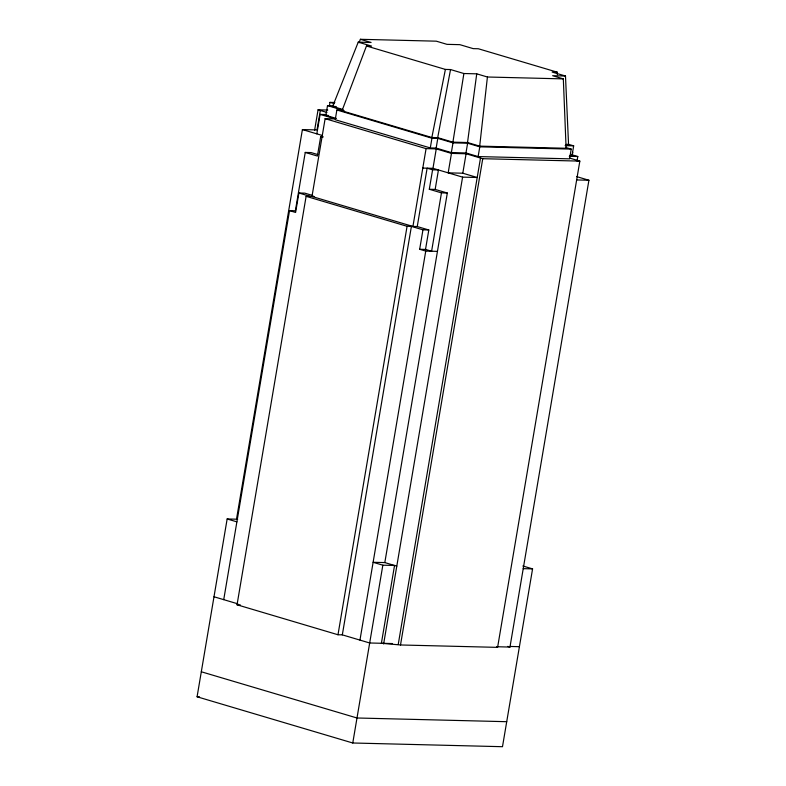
<?xml version="1.0" encoding="UTF-8"?>
<svg xmlns="http://www.w3.org/2000/svg" width="786" height="786" viewBox="0 0 786 786"><rect width="100%" height="100%" fill="white"/><g stroke="black" fill="none" stroke-linecap="round" stroke-linejoin="round"><path stroke-width="1.18" d="M479.686 146.137L487.418 77.008L476.729 73.835L463.887 73.52L450.535 69.551L445.397 69.423L366.463 45.991L341.979 110.826L431.848 137.501L437.694 137.648L452.903 142.158L467.523 142.521L479.686 146.137L566.107 148.269L563.326 78.885L552.646 75.711L565.488 76.026L568.573 145.017L566.136 144.958M467.523 142.521L476.729 73.835M452.903 142.158L463.887 73.52M522.837 565.989L532.574 568.877L502.49 746.7L352.767 742.996L197.08 696.779L227.154 518.966L237.686 519.222M236.606 518.583L302.404 129.572L317.023 129.936L320.315 110.482M223.725 599.649L289.523 210.648L295.369 210.786L305.243 152.435L311.089 152.582L317.721 154.547M312.828 195.547L304.742 193.14L298.896 193.002L295.605 212.446L289.523 210.648M314.587 130.378L318.065 109.814L327.772 110.06M392.352 643.547L369.685 642.987L342.323 634.862L337.99 634.754L237.038 604.778L306.118 196.323L310.45 196.431L298.896 193.002M316.817 133.856L320.099 114.402L326.19 114.55M323.036 136.656L320.698 136.597L317.406 156.05L305.243 152.435M428.812 229.974L422.956 229.826L419.665 249.28L425.521 249.427L428.812 229.974L417.248 226.545L412.925 226.437L311.973 196.471L325.129 118.666L335.308 118.922L320.099 114.402M336.398 118.47L325.876 115.346L327.516 105.619L333.608 105.776M329.432 105.619L329.982 102.377L334.856 102.494M327.516 105.619L342.725 110.138L336.88 109.991L335.229 119.718L430.296 147.935L436.151 148.082L451.351 152.592L465.97 152.956L478.134 156.571L569.565 158.831L571.206 149.104L565.684 147.463M337.99 634.754L407.079 226.289L411.402 226.397L422.956 229.826M342.323 634.862L411.402 226.397M412.925 226.437L426.081 148.633L436.259 148.888L451.469 153.398L466.088 153.761L482.751 158.703L579.842 161.11L497.597 647.369L400.506 644.972L381.387 643.272L394.543 565.468L382.841 565.183L373.114 562.295L384.816 562.58L396.792 566.136M430.296 147.935L431.946 138.208L437.792 138.356L453.001 142.875L467.621 143.229L479.784 146.844L571.206 149.104M417.248 226.545L427.122 168.194L432.595 169.815L438.441 169.963L435.159 189.416L429.303 189.269L432.595 169.815M436.151 148.082L437.792 138.356M422.789 168.086L432.968 168.332L436.259 148.888M359.959 640.099L425.747 251.088L437.448 251.373M384.816 562.58L447.322 193.022L441.467 192.875L431.602 251.225L425.521 249.427M451.351 152.592L453.001 142.875M451.469 153.398L448.177 172.851L462.797 173.215L477.21 177.489L462.59 177.125L432.968 168.332M352.767 742.996L382.841 565.183M465.97 152.956L467.621 143.229M462.797 173.215L466.088 153.761M383.637 643.94L462.59 177.125M478.134 156.571L479.784 146.844M398.256 644.304L480.501 158.035M400.506 644.972L482.751 158.703M567.816 144.113L573.672 145.852L572.021 155.579L569.585 155.52M572.188 155.687L572.768 152.258M577.022 161.101L577.798 156.522L571.953 154.783M496.565 646.731L509.967 647.065L588.92 180.249L576.728 176.634M437.694 137.648L450.535 69.551M431.848 137.501L445.397 69.423M359.045 42.719L360.401 39.3L436.318 41.177L446.998 44.35L459.839 44.664L473.201 48.634L478.33 48.752L557.274 72.194L557.343 74.631M343.148 109.578L332.616 106.454L358.239 42.149L371.09 42.473L360.401 39.3M366.463 45.991L371.601 46.119L358.239 42.149M557.274 72.194L552.136 72.066L565.488 76.026M487.418 77.008L563.326 78.885M332.616 106.454L336.27 106.542M341.979 110.826L344.317 110.885M325.876 115.346L328.312 115.404M565.144 145.646L573.672 145.852M569.27 156.306L577.798 156.522M576.737 179.945L588.92 180.249M311.973 196.471L314.135 196.52M523.211 568.651L532.574 568.877M237.038 604.778L240.28 604.866M510.055 646.456L519.408 646.682M197.08 696.779L199.536 696.848M506.724 721.695L357.001 717.991L201.314 671.775M566.234 144.329L568.573 145.017M569.83 158.133L579.842 161.11M329.982 102.377L334.404 103.683M336.88 109.991L431.946 138.208M318.065 109.814L326.966 112.457M325.129 118.666L426.081 148.633M302.404 129.572L322.221 135.457M320.698 136.597L322.889 137.245M435.159 189.416L447.322 193.022M429.303 189.269L441.467 192.875M306.118 196.323L407.079 226.289M419.665 249.28L425.747 251.088M227.154 518.966L236.891 521.855M507.717 646.397L509.967 647.065M213.998 596.761L237.834 603.845"/></g></svg>
